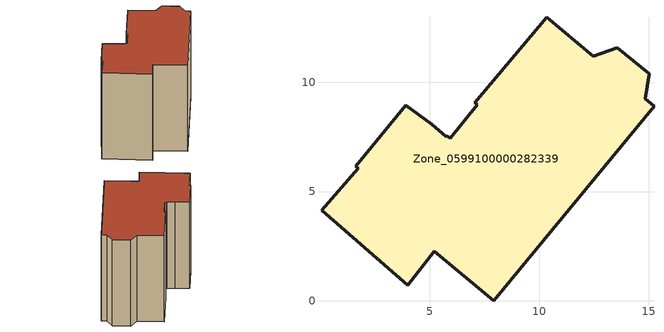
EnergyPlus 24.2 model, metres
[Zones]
Zone_0599100000282339
 floor ground (C_G): 7.18,8.96 7.06,9.07 10.34,12.97 12.48,11.18 13.58,11.57 15.03,10.37 14.84,9.23 15.25,8.89 7.92,0 5.21,2.27 3.99,0.72 0.06,4.14 1.73,6.06 1.61,6.16 3.9,8.95 5.08,8.07 5.75,7.51 5.79,7.55 5.94,7.44 z0
 wall outside (C_F): 14.84,9.23 15.03,10.37 13.58,11.57 12.48,11.18 10.34,12.97 7.06,9.07 7.18,8.96 5.94,7.44 5.79,7.55 5.75,7.51 5.08,8.07 3.9,8.95 1.61,6.16 1.73,6.06 0.06,4.14 3.99,0.72 5.21,2.27 7.92,0 15.25,8.89 14.84,9.23 z0:9.95
 roof outside (C_R): 7.06,9.07 7.18,8.96 5.94,7.44 5.79,7.55 5.75,7.51 5.08,8.07 3.9,8.95 1.61,6.16 1.73,6.06 0.06,4.14 3.99,0.72 5.21,2.27 7.92,0 15.25,8.89 14.84,9.23 15.03,10.37 13.58,11.57 12.48,11.18 10.34,12.97 z9.95
[BUILDING]
Pand.0599100000282339: North Axis=0; Terrain=City; Loads Convergence Tolerance Value=0.04; Temperature Convergence Tolerance Value=0.4; Solar Distribution=FullExterior; Maximum Number of Warmup Days=25; Minimum Number of Warmup Days=1
[Site:Location]
Rotterdam.The.Hague.AP_ZH_NLD Design_Conditions: Latitude=51.96; Longitude=4.45; Time Zone=1; Elevation=-4.5
[SITE:GROUNDTEMPERATURE:BUILDINGSURFACE]
18, 18, 18, 18, 18, 18, 18, 18, 18, 18, 18, 18
[MATERIAL] Thermal Absorptance=0.9; Solar Absorptance=0.7; Visible Absorptance=0.7
Name | Roughness | Thickness | Conductivity | Density | Specific Heat
G.TC.1946 | MediumSmooth | 0.15 | 1 | 540 | 1210
F.TC.1946 | Rough | 0.3 | 0.857143 | 1920 | 840
R.TC.1946 | MediumRough | 0.2 | 0.909091 | 1500 | 1000
[CONSTRUCTION]
C_G: G.TC.1946
C_F: F.TC.1946
C_R: R.TC.1946
[ZONE]
Zone_0599100000282339: Type=1; Multiplier=1; Ceiling Height=Autocalculate; Volume=Autocalculate; Floor Area=autocalculate; Part of Total Floor Area=Yes
[ZONEINFILTRATION:DESIGNFLOWRATE]
Infil_Zone_0599100000282339: Zone or ZoneList or Space or SpaceList=Zone_0599100000282339; Schedule=AlwaysOn; Design Flow Rate Calculation Method=Flow/Area; Flow Rate per Floor Area=0.003; Constant Term Coefficient=1; Temperature Term Coefficient=0; Velocity Term Coefficient=0; Velocity Squared Term Coefficient=0
[HVACTEMPLATE:ZONE:IDEALLOADSAIRSYSTEM]
Zone_0599100000282339: Maximum Heating Supply Air Temperature=50; Minimum Cooling Supply Air Temperature=13; Maximum Heating Supply Air Humidity Ratio=0.0156; Minimum Cooling Supply Air Humidity Ratio=0.0077; Heating Limit=NoLimit; Cooling Limit=NoLimit; Dehumidification Control Type=ConstantSensibleHeatRatio; Cooling Sensible Heat Ratio=0.7; Dehumidification Setpoint=60; Humidification Control Type=None; Humidification Setpoint=30; Outdoor Air Method=None; Outdoor Air Flow Rate per Person=0.00944; Outdoor Air Flow Rate per Zone Floor Area=0; Outdoor Air Flow Rate per Zone=0; Demand Controlled Ventilation Type=None; Outdoor Air Economizer Type=NoEconomizer; Heat Recovery Type=None; Sensible Heat Recovery Effectiveness=0.7; Latent Heat Recovery Effectiveness=0.65
[ZONECONTROL:THERMOSTAT]
ThermostatControl_Zone_0599100000282339: Zone or ZoneList=Zone_0599100000282339; Control Type Schedule=DualSetpointControlType; Control 1=Thermostat_Zone_0599100000282339; Temperature Difference Between Cutout And Setpoint=0
[THERMOSTATSETPOINT:DUALSETPOINT]
Thermostat_Zone_0599100000282339: Heating Setpoint Temperature Schedule=HeatingSetpoint_Zone_0599100000282339; Cooling Setpoint Temperature Schedule=CoolingSetpoint_Zone_0599100000282339
[SCHEDULE:COMPACT]
HeatingSetpoint_Zone_0599100000282339: Through: 12/31, For: AllDays, Until: 24:00, 21
CoolingSetpoint_Zone_0599100000282339: Through: 12/31, For: AllDays, Until: 24:00, 24
DualSetpointControlType: Through: 12/31, For: AllDays, Until: 24:00, 4
AlwaysOn: Through: 12/31, For: AllDays, Until: 24:00, 1
